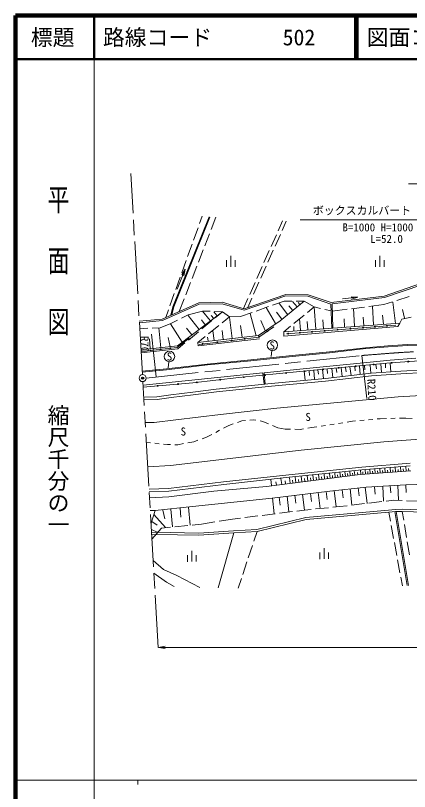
# Model space of a CAD drawing. Units: millimetres, scale not verified. Extents: x 40000 to 680000, y 20000 to 380000.
# Drawn here: x 40000 to 130176, y 202409 to 380000 of the extents above; entities that cross this region are included whole.
import ezdxf
from ezdxf.enums import TextEntityAlignment as Align

# ---------------------------------------------------------------- set-up
doc = ezdxf.new("R2010")
doc.units = ezdxf.units.MM
doc.header["$LTSCALE"] = 1000
doc.header["$PDMODE"] = 32
doc.header["$PDSIZE"] = 500
doc.linetypes.add('CHAIN', pattern=[18.5, 12, -1.5, 3.5, -1.5])
for name, color, linetype, lineweight in [('M-BGD', 7, 'Continuous', 13), ('M-BMK', 2, 'CHAIN', 13), ('M-BMK-SRVR', 3, 'Continuous', 13), ('M-STR-HTXT', 7, 'Continuous', 13), ('M-STR-STRC', 7, 'Continuous', 13), ('M-TTL', 2, 'Continuous', 140), ('M-TTL-BAND', 7, 'Continuous', 13), ('M-TTL-LINE', 7, 'Continuous', 50)]:
    doc.layers.add(name, color=color, linetype=linetype, lineweight=lineweight)
doc.layers.add('M-OTRS', color=6, linetype='Continuous')
doc.layers.add('M-TTL-TXT', color=7, linetype='Continuous')
doc.styles.add('@ＭＳ ゴシック', font='')
doc.styles.add('ＭＳ ゴシック', font='')
doc.styles.get('@ＭＳ ゴシック').set_extended_font_data('@MS Gothic')
doc.styles.get('ＭＳ ゴシック').set_extended_font_data('MS Gothic')

msp = doc.modelspace()

# ---------------------------------------------------------------- linework, layer by layer
at = {"layer": 'M-BGD'}
for p, q in [((76011, 313365), (84316, 333924)), ((82113, 332380), (82733, 334099)), ((76202, 313304), (84501, 333849)), ((85880, 333870), (84765, 331004)), ((100115, 330755), (101132, 333038)), ((101986, 332949), (101037, 330830)), ((80757, 328617), (81774, 331439)), ((84403, 330072), (83316, 327276)), ((98487, 327101), (99708, 329842)), ((100629, 329917), (99403, 327179)), ((79401, 324854), (80418, 327676)), ((82953, 326344), (81866, 323548)), ((89278, 322495), (89250, 324994)), ((96860, 323447), (98080, 326188)), ((98994, 326266), (97768, 323528)), ((123392, 322495), (123364, 324994)), ((78045, 321091), (79062, 323913)), ((88261, 323983), (88279, 322483)), ((90261, 324006), (90278, 322506)), ((122375, 323983), (122392, 322483)), ((124375, 324006), (124392, 322506)), ((78861, 321913), (77006, 317348)), ((78863, 321928), (78074, 320628)), ((78863, 321928), (78538, 320442)), ((81504, 322616), (80417, 319820)), ((95232, 319793), (96453, 322534)), ((97360, 322616), (96134, 319877)), ((76689, 317328), (77706, 320150)), ((80054, 318888), (78967, 316092)), ((93605, 316139), (94825, 318880)), ((95725, 318965), (94500, 316227)), ((132952, 318735), (124416, 315775)), ((132991, 318379), (124495, 315432)), ((75333, 313564), (76350, 316387)), ((101837, 316177), (92302, 312907)), ((107002, 316101), (101837, 316177)), ((78605, 315160), (77491, 312294)), ((87325, 314394), (81947, 314280)), ((92302, 312907), (87325, 314394)), ((92181, 312943), (93198, 315226)), ((101893, 315827), (92309, 312539)), ((94091, 315314), (93143, 313195)), ((98841, 313716), (101464, 314650)), ((100544, 310134), (106064, 314596)), ((101464, 314650), (103264, 314629)), ((106942, 315752), (101893, 315827)), ((103414, 314555), (104439, 313359)), ((104264, 314617), (106064, 314596)), ((106064, 314596), (108341, 313332)), ((112197, 313966), (106942, 315752)), ((112234, 314323), (107002, 316101)), ((124416, 315775), (112234, 314323)), ((124495, 315432), (112446, 313996)), ((118238, 315507), (114853, 315145)), ((118341, 315535), (116823, 315607)), ((118341, 315535), (116881, 315110)), ((124274, 313847), (126290, 314486)), ((126368, 314433), (126938, 309518)), ((127243, 314788), (130102, 315695)), ((81947, 314280), (73551, 310537)), ((82025, 313932), (73641, 310194)), ((74374, 310904), (74994, 312624)), ((75544, 311426), (76011, 313365)), ((75775, 311529), (76202, 313304)), ((87277, 314043), (82025, 313932)), ((92309, 312539), (87277, 314043)), ((95073, 312373), (97899, 313380)), ((97335, 313188), (99532, 309526)), ((100240, 314214), (102242, 311601)), ((102535, 313530), (103438, 312456)), ((104683, 314287), (105074, 313847)), ((106807, 312066), (108341, 313332)), ((108341, 313332), (109812, 312977)), ((108395, 313286), (108761, 308208)), ((110784, 312742), (112255, 312387)), ((112197, 313966), (112402, 308448)), ((112446, 313996), (112652, 308457)), ((112508, 312333), (115911, 312771)), ((116903, 312898), (119879, 313281)), ((117326, 312920), (117603, 308867)), ((120871, 313409), (124274, 313847)), ((121689, 313489), (121965, 309209)), ((128549, 312724), (129013, 310698)), ((77107, 304403), (87362, 312198)), ((79553, 311469), (77985, 310702)), ((79508, 311365), (81999, 308142)), ((82771, 312370), (79553, 311469)), ((84567, 312303), (82771, 312370)), ((82805, 312317), (84538, 310168)), ((84782, 311316), (85417, 310681)), ((85417, 312195), (86125, 311267)), ((87362, 312198), (85566, 312265)), ((85714, 310830), (87362, 312198)), ((87298, 309664), (88963, 311017)), ((88963, 311017), (87362, 312198)), ((88960, 310966), (89619, 306083)), ((88963, 311017), (91509, 311103)), ((91509, 311103), (94131, 312037)), ((93721, 311821), (95113, 306718)), ((99727, 312138), (100972, 310527)), ((103722, 309521), (106036, 311430)), ((119564, 310991), (119760, 309013)), ((124008, 311455), (124203, 309355)), ((128421, 310528), (130595, 310985)), ((73551, 310537), (68335, 310041)), ((73641, 310194), (68356, 309691)), ((75520, 309495), (73117, 308551)), ((75504, 309436), (78117, 305261)), ((77087, 310262), (75520, 309495)), ((82536, 310315), (83415, 309192)), ((82636, 308274), (84944, 310191)), ((84193, 307142), (86521, 309033)), ((91499, 309038), (91914, 306352)), ((95595, 306759), (100544, 310134)), ((96163, 310185), (97115, 307939)), ((101416, 307619), (127940, 309596)), ((127089, 309153), (102051, 307175)), ((105025, 310551), (105196, 307988)), ((106759, 309965), (106905, 308061)), ((110323, 310381), (110470, 308330)), ((115194, 310600), (115292, 308720)), ((127534, 308811), (127940, 309596)), ((127940, 309596), (128421, 310528)), ((70276, 308416), (68434, 308329)), ((73117, 308551), (71275, 308464)), ((72770, 308533), (73234, 303967)), ((79142, 308411), (80363, 306946)), ((79559, 305719), (81867, 307636)), ((85151, 307817), (85444, 305620)), ((87276, 307939), (87495, 305864)), ((95721, 306421), (99110, 308732)), ((101391, 306628), (127534, 308811)), ((101391, 306628), (101416, 307619)), ((101416, 307619), (102950, 308885)), ((103682, 308818), (103731, 307793)), ((70670, 306042), (70817, 303698)), ((74943, 306335), (75407, 304211)), ((76998, 304048), (79759, 306163)), ((81751, 305158), (95595, 306759)), ((81751, 305158), (83417, 306511)), ((81775, 304387), (95862, 306024)), ((82058, 304743), (95721, 306421)), ((83980, 306352), (84077, 305522)), ((68717, 303457), (77107, 304403)), ((68736, 303129), (76998, 304048)), ((68756, 302779), (77141, 303712)), ((77141, 303712), (78789, 305081)), ((81751, 305158), (81775, 304387)), ((111831, 303018), (120134, 303977)), ((111853, 302820), (120153, 303778)), ((120134, 303977), (125246, 304368)), ((120153, 303778), (125261, 304169)), ((125246, 304368), (129738, 304674)), ((125261, 304169), (129749, 304474)), ((129738, 304674), (135052, 304871)), ((129749, 304474), (135057, 304671)), ((93106, 301111), (103346, 302160)), ((93126, 300912), (103366, 301961)), ((103346, 302160), (111831, 303018)), ((103366, 301961), (111853, 302820)), ((74549, 299109), (83893, 300215)), ((83893, 300215), (93106, 301111)), ((83915, 300016), (93126, 300912)), ((125760, 301157), (105106, 299088)), ((114549, 299413), (125819, 300500)), ((123607, 300246), (123737, 298336)), ((124670, 300322), (124714, 299399)), ((131600, 301566), (125760, 301157)), ((125766, 300441), (125940, 298466)), ((125819, 300500), (132427, 300986)), ((68997, 298610), (74549, 299109)), ((69009, 298410), (74570, 298910)), ((74570, 298910), (83915, 300016)), ((91121, 297125), (105109, 298498)), ((105106, 299088), (96876, 298235)), ((105109, 298498), (114549, 299413)), ((106104, 298575), (106321, 296513)), ((107200, 298672), (107298, 297620)), ((108285, 298748), (108415, 296784)), ((109218, 298878), (109370, 297902)), ((110260, 298965), (110488, 296936)), ((111356, 299096), (111443, 298054)), ((112365, 299193), (112658, 297164)), ((113428, 299291), (113526, 298293)), ((114535, 299356), (114731, 297403)), ((115555, 299454), (115675, 298434)), ((116532, 299573), (116792, 297598)), ((117671, 299649), (117769, 298672)), ((118724, 299768), (118908, 297869)), ((119885, 299877), (119950, 298933)), ((121165, 300007), (121350, 298119)), ((121418, 298124), (128173, 298573)), ((122511, 300126), (122598, 299171)), ((128173, 298573), (133596, 298917)), ((96628, 298210), (69185, 295366)), ((80622, 295952), (91121, 297125)), ((96900, 295608), (96628, 298210)), ((97148, 295634), (96876, 298235)), ((98513, 295777), (110925, 296950)), ((110925, 296950), (121418, 298124)), ((110987, 296353), (121471, 297526)), ((121471, 297526), (128212, 297974)), ((128212, 297974), (133619, 298317)), ((69210, 294945), (80622, 295952)), ((85927, 294460), (98513, 295777)), ((85995, 293864), (98572, 295180)), ((98572, 295180), (110987, 296353)), ((72357, 292753), (75564, 293156)), ((75564, 293156), (80619, 293811)), ((75640, 292561), (80694, 293216)), ((80619, 293811), (85927, 294460)), ((80694, 293216), (85995, 293864)), ((127598, 292730), (135414, 293166)), ((69344, 292634), (72357, 292753)), ((69378, 292035), (72406, 292154)), ((72406, 292154), (75640, 292561)), ((99850, 290113), (127598, 292730)), ((86917, 288686), (99850, 290113)), ((76726, 287463), (86917, 288686)), ((122803, 287668), (123482, 287731)), ((123482, 287731), (124929, 287768)), ((125928, 287793), (126928, 287818)), ((127928, 287844), (129375, 287880)), ((129375, 287880), (130811, 287771)), ((69680, 286830), (71720, 286891)), ((71720, 286891), (76726, 287463)), ((87588, 285530), (88842, 286188)), ((88842, 286188), (89850, 286534)), ((90796, 286858), (91805, 287204)), ((91805, 287204), (92614, 287294)), ((93608, 287404), (94417, 287494)), ((94417, 287494), (95017, 287387)), ((96001, 287212), (96601, 287105)), ((96601, 287105), (97874, 286578)), ((98798, 286196), (100071, 285669)), ((109963, 286029), (110951, 286183)), ((111939, 286337), (112928, 286491)), ((113916, 286644), (114904, 286798)), ((115892, 286952), (117145, 287147)), ((117145, 287147), (117824, 287210)), ((118820, 287302), (119815, 287393)), ((120811, 287485), (121807, 287577)), ((85817, 284601), (86702, 285065)), ((100071, 285669), (101727, 285359)), ((101727, 285359), (102942, 285332)), ((103942, 285310), (105157, 285283)), ((105157, 285283), (105946, 285405)), ((106934, 285558), (107722, 285680)), ((107722, 285680), (108975, 285875)), ((79454, 282213), (80798, 282462)), ((80798, 282462), (81766, 282804)), ((82709, 283137), (83677, 283478)), ((83677, 283478), (84931, 284136)), ((105354, 280508), (124277, 282439)), ((124277, 282439), (133545, 283083)), ((69945, 282295), (70874, 282197)), ((71869, 282092), (72863, 281988)), ((73858, 281883), (74787, 281785)), ((74787, 281785), (75457, 281784)), ((76457, 281782), (77126, 281780)), ((77126, 281780), (78471, 282030)), ((75456, 277009), (105354, 280508)), ((119237, 276655), (130297, 277543)), ((70345, 276704), (75456, 277009)), ((102580, 274909), (119237, 276655)), ((102644, 274312), (119292, 276057)), ((113185, 274290), (113051, 275336)), ((114358, 274439), (114227, 275460)), ((115504, 274584), (115377, 275582)), ((116626, 274726), (116501, 275701)), ((117174, 274796), (117113, 275278)), ((117651, 274857), (117527, 275820)), ((118288, 275401), (118331, 274913)), ((130476, 275781), (118909, 274951)), ((119055, 275022), (118989, 275974)), ((119292, 276057), (130334, 276944)), ((119533, 275055), (119501, 275531)), ((120084, 275093), (120018, 276051)), ((120641, 275132), (120608, 275614)), ((121198, 275171), (121132, 276141)), ((121762, 275210), (121729, 275698)), ((122327, 275249), (122260, 276232)), ((122898, 275288), (122864, 275783)), ((123470, 275328), (123402, 276325)), ((124049, 275368), (124014, 275870)), ((124628, 275408), (124559, 276418)), ((125214, 275449), (125179, 275957)), ((125800, 275490), (125730, 276513)), ((126394, 275531), (126358, 276046)), ((126988, 275572), (126917, 276608)), ((127589, 275614), (127553, 276135)), ((128190, 275656), (128118, 276706)), ((128799, 275698), (128763, 276226)), ((129408, 275740), (129335, 276804)), ((130025, 275783), (129988, 276318)), ((87579, 273278), (102580, 274909)), ((87647, 272682), (102644, 274312)), ((98439, 273813), (98602, 272430)), ((100734, 274057), (100946, 272690)), ((101727, 273537), (101825, 272820)), ((102879, 272984), (102720, 274227)), ((118909, 274951), (102804, 272925)), ((103494, 273062), (103414, 273684)), ((104195, 273151), (104038, 274380)), ((104882, 273238), (104804, 273846)), ((105567, 273325), (105414, 274526)), ((106239, 273410), (106163, 274004)), ((106909, 273495), (106759, 274669)), ((107566, 273578), (107492, 274158)), ((108222, 273662), (108075, 274808)), ((108864, 273743), (108791, 274310)), ((109505, 273824), (109361, 274944)), ((110133, 273904), (110062, 274457)), ((110759, 273983), (110619, 275078)), ((111373, 274061), (111304, 274602)), ((111986, 274138), (111849, 275208)), ((112586, 274215), (112518, 274743)), ((113772, 274365), (113706, 274881)), ((114932, 274512), (114867, 275016)), ((116066, 274655), (116003, 275148)), ((70564, 271570), (75032, 271745)), ((75032, 271745), (87579, 273278)), ((75080, 271147), (87647, 272682)), ((97484, 272239), (85405, 271116)), ((102804, 272925), (97484, 272239)), ((99578, 273292), (99709, 272527)), ((120268, 272081), (111953, 271165)), ((118403, 271875), (118621, 270040)), ((120049, 272056), (120488, 268355)), ((129364, 272595), (120268, 272081)), ((122329, 270426), (122199, 272168)), ((124055, 272249), (124196, 268820)), ((125878, 270735), (125764, 272347)), ((127538, 272477), (127646, 269080)), ((129410, 270833), (129312, 272558)), ((143996, 273067), (129364, 272595)), ((70598, 270971), (75080, 271147)), ((85405, 271116), (75107, 269829)), ((111953, 271165), (98756, 269573)), ((102154, 269983), (102581, 266378)), ((103936, 270198), (104152, 268377)), ((105719, 270413), (106144, 266824)), ((107513, 270629), (107731, 268788)), ((109309, 270846), (109744, 267172)), ((111116, 271064), (111336, 269203)), ((112925, 271272), (113369, 267523)), ((114746, 271473), (114966, 269620)), ((116569, 271673), (117012, 267940)), ((75107, 269829), (70676, 269625)), ((98756, 269573), (77636, 267291)), ((98795, 269577), (99224, 265959)), ((100383, 269769), (100596, 267968)), ((116909, 267928), (119888, 268284)), ((120881, 268402), (123860, 268759)), ((124853, 268877), (126606, 269087)), ((126606, 269087), (128504, 269002)), ((129503, 268957), (132500, 268823)), ((71972, 266700), (70847, 266679)), ((71972, 266700), (71011, 263840)), ((77636, 267291), (71972, 266700)), ((73698, 266823), (74186, 264845)), ((75578, 267018), (75895, 262941)), ((77653, 267262), (77873, 265211)), ((79557, 267458), (79972, 263380)), ((100393, 266105), (103370, 266477)), ((104362, 266601), (106172, 266827)), ((106172, 266827), (107679, 266973)), ((125372, 266775), (106443, 265094)), ((108674, 267069), (111660, 267358)), ((112656, 267454), (114163, 267599)), ((114163, 267599), (115916, 267809)), ((126921, 266946), (125372, 266775)), ((126839, 266465), (129651, 249538)), ((128521, 266990), (126921, 266946)), ((127110, 266481), (129917, 249582)), ((144054, 266524), (128521, 266990)), ((128857, 264474), (128521, 266520)), ((74357, 262843), (71696, 265797)), ((86598, 264252), (89652, 264763)), ((89652, 264763), (91462, 264989)), ((92455, 265113), (95432, 265485)), ((106443, 265094), (95208, 262374)), ((96424, 265609), (99401, 265981)), ((125419, 266308), (125797, 264273)), ((71207, 264235), (72452, 263331)), ((73392, 262692), (75486, 262894)), ((76482, 262990), (79468, 263278)), ((80463, 263374), (82558, 263576)), ((82558, 263576), (85612, 264087)), ((125980, 263290), (126528, 260340)), ((129504, 260527), (129019, 263487)), ((72140, 261724), (71140, 261619)), ((71145, 262352), (72447, 261777)), ((71224, 260161), (73392, 262692)), ((81975, 261519), (72140, 261724)), ((89927, 262052), (81975, 261519)), ((86354, 249018), (89957, 261583)), ((95208, 262374), (89927, 262052)), ((94541, 259691), (95278, 261907)), ((126711, 259357), (127259, 256407)), ((130152, 256579), (129666, 259540)), ((80359, 255008), (80330, 257508)), ((93279, 255895), (94225, 258742)), ((110641, 255626), (110612, 258126)), ((79342, 256497), (79359, 254997)), ((81341, 256520), (81359, 255020)), ((109624, 257115), (109641, 255615)), ((111624, 257138), (111641, 255638)), ((71508, 255262), (73870, 253190)), ((92016, 252100), (92963, 254946)), ((127442, 255424), (127991, 252475)), ((71675, 252380), (74576, 250287)), ((73870, 253190), (76902, 251817)), ((76902, 251817), (82204, 249128)), ((90964, 248935), (91701, 251151)), ((128173, 251492), (128552, 249457)), ((74576, 250287), (76311, 249334))]:
    msp.add_line(p, q, dxfattribs=at)
msp.add_lwpolyline([(178530, 263221), (157363, 265253), (144032, 266054), (128521, 266520), (126953, 266477), (125419, 266308), (106520, 264629), (95278, 261907), (89957, 261583), (81986, 261049), (72160, 261253), (71167, 261149)], dxfattribs=at)
for centre in [(125042, 308991), (97628, 307722), (102398, 307202), (105098, 307415), (107860, 307634), (110759, 307863), (113733, 308098), (116673, 308330), (119548, 308557), (122276, 308772), (89473, 305654), (92432, 306017), (95721, 306421), (73222, 303628), (75452, 303876), (77614, 304520), (82822, 304837), (86179, 305249), (70935, 303374), (121978, 300129), (126114, 300522), (129901, 300800), (106210, 298604), (110415, 299012), (113976, 299357), (117851, 299732), (86855, 296648), (92268, 297237), (97150, 297716), (101922, 298185), (72525, 295237), (77200, 295650), (81534, 296054)]:
    msp.add_circle(centre, 100, dxfattribs=at)
at = {"layer": 'M-BMK'}
for p, q in [((69044, 297808), (66375, 343880)), ((69905, 297024), (119246, 302187)), ((72672, 235365), (69136, 296211))]:
    msp.add_line(p, q, dxfattribs=at)
msp.add_open_spline([(167999, 301576), (166186, 301791), (164377, 302035), (162561, 302221), (159945, 302488), (157325, 302729), (154701, 302896), (152723, 303023), (150742, 303084), (148761, 303145), (146971, 303201), (145181, 303238), (143391, 303252), (140640, 303273), (137889, 303292), (135139, 303216), (132790, 303152), (130443, 303009), (128097, 302861), (125159, 302675), (122226, 302416), (119291, 302193)], degree=3, knots=[0, 0, 0, 0, 1, 1, 1, 2, 2, 2, 3, 3, 3, 4, 4, 4, 5, 5, 5, 6, 6, 6, 7, 7, 7, 7], dxfattribs=at)
at = {"layer": 'M-BMK-SRVR'}
for p, q in [((72213, 297295), (71163, 307085)), ((119269, 302160), (120391, 292365))]:
    msp.add_line(p, q, dxfattribs=at)
msp.add_circle((69090, 297009), 800, dxfattribs=at)
at = {"layer": 'M-OTRS'}
msp.add_point((69090, 297009), dxfattribs=at)
msp.add_point((69090, 297009), dxfattribs=at)
at = {"layer": 'M-STR-HTXT'}
for p, q in [((129935, 341493), (158566, 341493)), ((135481, 333243), (105116, 333243)), ((72734, 235393), (299954, 235393)), ((72764, 235393), (74262, 235650)), ((72764, 235393), (74265, 235150))]:
    msp.add_line(p, q, dxfattribs=at)
at = {"layer": 'M-STR-STRC'}
for p, q in [((98645, 303346), (98493, 301950)), ((75104, 300736), (74930, 299405))]:
    msp.add_line(p, q, dxfattribs=at)
for centre in [(98804, 304549), (75237, 301968)]:
    msp.add_circle(centre, 1200, dxfattribs=at)
at = {"layer": 'M-TTL'}
for p, q in [((40000, 380000), (40000, 20000)), ((680000, 380000), (40000, 380000))]:
    msp.add_line(p, q, dxfattribs=at)
at = {"layer": 'M-TTL-BAND'}
for p, q in [((58000, 370000), (58000, 20000)), ((40000, 205000), (579000, 205000)), ((68000, 205000), (68000, 204000))]:
    msp.add_line(p, q, dxfattribs=at)
at = {"layer": 'M-TTL-LINE'}
for p, q in [((58000, 380000), (58000, 370000)), ((117750, 380000), (117750, 370000)), ((118250, 380000), (118250, 370000)), ((40000, 370000), (680000, 370000))]:
    msp.add_line(p, q, dxfattribs=at)

# ---------------------------------------------------------------- texts
at = {"layer": 'M-BGD', "style": 'ＭＳ ゴシック'}
for p in [(106342, 286664), (77790, 283327)]:
    msp.add_text('S', height=1833, dxfattribs=at).set_placement(p, align=Align.BOTTOM_LEFT)
at = {"layer": 'M-BMK-SRVR', "style": 'ＭＳ ゴシック'}
for s, rotation, p in [('R70', 271.302, (68058, 306630)), ('R210', 273.752, (119931, 296741))]:
    msp.add_text(s, height=1833, rotation=rotation, dxfattribs=at).set_placement(p, align=Align.BOTTOM_LEFT)
at = {"layer": 'M-STR-HTXT', "style": 'ＭＳ ゴシック'}
for s, p in [('ボックスカルバート', (108052, 336290)), ('B=1000 H=1000', (114833, 332431)), ('L=52.0', (121178, 329794))]:
    msp.add_text(s, height=1833, dxfattribs=at).set_placement(p, align=Align.TOP_LEFT)
at = {"layer": 'M-STR-STRC', "style": 'ＭＳ ゴシック'}
for p in [(98766, 304494), (75239, 301966)]:
    msp.add_text('S', height=1833, rotation=0.652, dxfattribs=at).set_placement(p, align=Align.MIDDLE_CENTER)
at = {"layer": 'M-TTL-BAND', "style": '@ＭＳ ゴシック', "width": 1.4}
msp.add_text('平  面  図', height=3666, rotation=270, dxfattribs=at).set_placement((49777, 306475), align=Align.MIDDLE_RIGHT)
at = {"layer": 'M-TTL-BAND', "style": '@ＭＳ ゴシック'}
msp.add_text('縮尺千分の一', height=3666, rotation=270, dxfattribs=at).set_placement((49777, 261030), align=Align.MIDDLE_RIGHT)
at = {"layer": 'M-TTL-TXT', "style": 'ＭＳ ゴシック'}
msp.add_text('標題', height=3666, dxfattribs=at).set_placement((48500, 375000), align=Align.MIDDLE_CENTER)
for s, p in [('路線コード', (60000, 375000)), ('502', (101142, 375000)), ('図面コード', (120380, 375000))]:
    msp.add_text(s, height=3666, dxfattribs=at).set_placement(p, align=Align.MIDDLE_LEFT)

doc.saveas('drawing.dxf')
